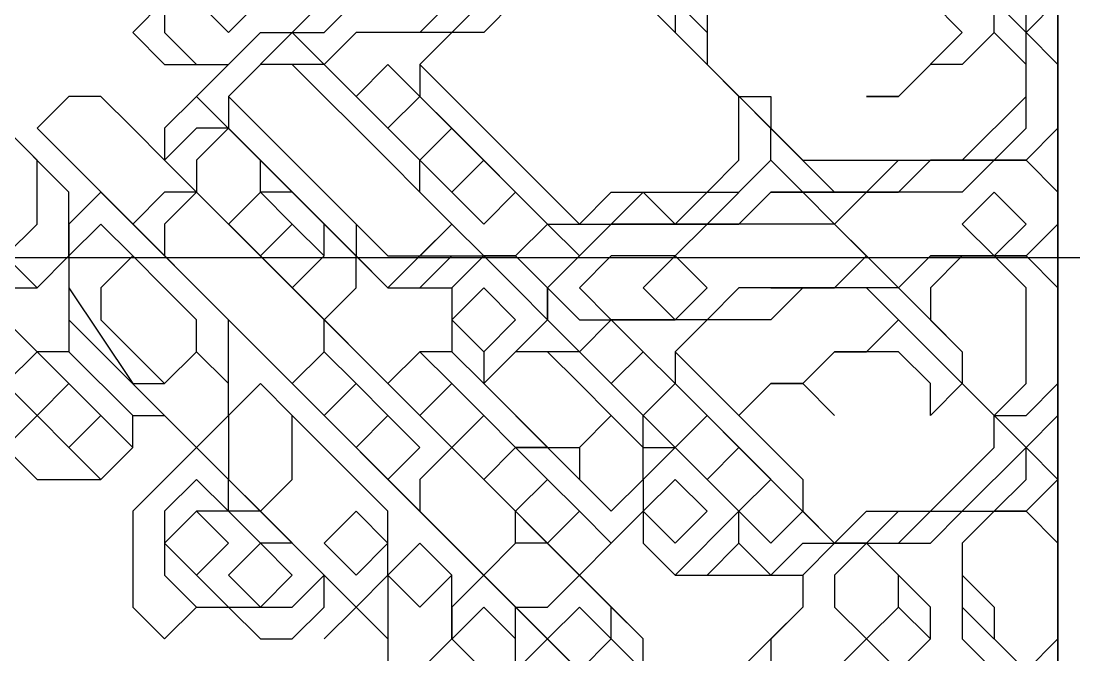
# Model space of a CAD drawing. Extents: x 46 to 224, y 52 to 151.
# Drawn here: x 72.73 to 92.37, y 92.59 to 104.41 of the extents above; entities that cross this region are included whole.
import ezdxf

# ---------------------------------------------------------------- set-up
doc = ezdxf.new("R2010")
doc.units = 0
doc.layers.add('OUTLINE', color=1, linetype='CONTINUOUS')

msp = doc.modelspace()

# ---------------------------------------------------------------- linework, layer by layer
for p, q in [((92.077, 86.9326), (92.077, 133.3611)), ((92.077, 86.9326), (92.077, 133.3611)), ((92.077, 129.1945), (92.077, 86.9326)), ((92.077, 129.1945), (92.077, 86.9326)), ((75.4103, 104.7897), (74.8151, 104.1945)), ((75.4103, 104.7897), (75.4103, 104.1945)), ((76.0056, 104.7897), (76.6008, 104.1945)), ((76.0056, 104.7897), (76.6008, 104.1945)), ((76.6008, 104.1945), (77.196, 104.7897)), ((76.6008, 104.1945), (77.196, 104.7897)), ((77.7913, 104.1945), (78.3865, 104.7897)), ((78.3865, 104.1945), (78.9818, 104.7897)), ((80.7675, 104.7897), (80.1722, 104.1945)), ((80.7675, 104.7897), (80.1722, 104.1945)), ((81.3627, 104.7897), (80.7675, 104.1945)), ((81.3627, 104.7897), (80.7675, 104.1945)), ((81.3627, 104.7897), (80.7675, 104.1945)), ((81.3627, 104.7897), (80.7675, 104.1945)), ((81.9579, 104.7897), (81.3627, 104.1945)), ((81.9579, 104.7897), (81.3627, 104.1945)), ((86.7198, 102.4088), (84.3389, 104.7897)), ((84.9341, 104.1945), (84.3389, 104.7897)), ((84.9341, 104.1945), (84.3389, 104.7897)), ((84.9341, 104.7897), (84.9341, 104.1945)), ((84.9341, 104.7897), (85.5294, 104.1945)), ((85.5294, 104.7897), (85.5294, 103.5992)), ((90.2913, 104.1945), (89.696, 104.7897)), ((91.4818, 104.1945), (90.8865, 104.7897)), ((90.8865, 104.1945), (90.8865, 104.7897)), ((91.4818, 104.1945), (91.4818, 104.7897)), ((91.4818, 104.1945), (92.077, 104.7897)), ((91.4818, 104.1945), (91.4818, 104.7897)), ((91.4818, 104.1945), (91.4818, 104.7897)), ((73.6246, 101.2183), (70.6484, 104.1945)), ((74.8151, 104.1945), (75.4103, 103.5992)), ((75.4103, 104.1945), (76.0056, 103.5992)), ((77.7913, 104.1945), (76.6008, 103.004)), ((76.6008, 103.5992), (77.196, 104.1945)), ((77.7913, 104.1945), (76.6008, 103.004)), ((77.7913, 104.1945), (76.6008, 103.004)), ((77.196, 104.1945), (77.7913, 104.1945)), ((78.3865, 103.5992), (77.7913, 104.1945)), ((77.7913, 104.1945), (78.3865, 104.1945)), ((78.3865, 103.5992), (77.7913, 104.1945)), ((78.3865, 103.5992), (77.7913, 104.1945)), ((78.3865, 103.5992), (77.7913, 104.1945)), ((78.9818, 104.1945), (78.3865, 103.5992)), ((78.9818, 104.1945), (78.3865, 103.5992)), ((78.9818, 104.1945), (78.3865, 103.5992)), ((78.9818, 104.1945), (78.3865, 103.5992)), ((78.9818, 104.1945), (78.3865, 103.5992)), ((78.9818, 104.1945), (78.3865, 103.5992)), ((80.7675, 104.1945), (78.9818, 104.1945)), ((80.1722, 104.1945), (78.9818, 104.1945)), ((80.1722, 104.1945), (78.9818, 104.1945)), ((80.7675, 104.1945), (78.9818, 104.1945)), ((80.7675, 104.1945), (78.9818, 104.1945)), ((80.7675, 104.1945), (78.9818, 104.1945)), ((80.7675, 104.1945), (80.1722, 103.5992)), ((80.7675, 104.1945), (80.1722, 103.5992)), ((81.3627, 104.1945), (80.7675, 104.1945)), ((81.3627, 104.1945), (80.7675, 104.1945)), ((84.9341, 104.1945), (87.9103, 101.2183)), ((85.5294, 103.5992), (84.9341, 104.1945)), ((85.5294, 103.5992), (84.9341, 104.1945)), ((85.5294, 104.1945), (85.5294, 103.5992)), ((89.1008, 103.004), (90.2913, 104.1945)), ((90.8865, 104.1945), (90.2913, 103.5992)), ((90.2913, 103.5992), (90.8865, 104.1945)), ((90.8865, 104.1945), (90.2913, 103.5992)), ((91.4818, 103.5992), (90.8865, 104.1945)), ((91.4818, 103.5992), (90.8865, 104.1945)), ((92.077, 103.5992), (91.4818, 104.1945)), ((92.077, 103.5992), (91.4818, 104.1945)), ((92.077, 103.5992), (91.4818, 104.1945)), ((91.4818, 102.4088), (91.4818, 104.1945)), ((92.077, 103.5992), (91.4818, 104.1945)), ((75.4103, 103.5992), (76.6008, 103.5992)), ((76.6008, 103.5992), (76.0056, 103.004)), ((76.0056, 103.5992), (76.6008, 103.5992)), ((77.196, 103.5992), (76.6008, 103.004)), ((77.196, 103.5992), (76.6008, 103.004)), ((77.196, 103.5992), (76.6008, 103.004)), ((77.196, 103.5992), (76.6008, 103.004)), ((78.3865, 103.5992), (77.196, 103.5992)), ((78.3865, 103.5992), (77.196, 103.5992)), ((77.7913, 103.5992), (77.196, 103.5992)), ((77.7913, 103.5992), (77.196, 103.5992)), ((78.3865, 103.004), (77.7913, 103.5992)), ((78.3865, 103.004), (77.7913, 103.5992)), ((78.3865, 103.5992), (80.1722, 101.8135)), ((80.1722, 101.8135), (78.3865, 103.5992)), ((78.9818, 103.004), (78.3865, 103.5992)), ((78.3865, 103.5992), (80.1722, 101.8135)), ((79.577, 103.5992), (78.9818, 103.004)), ((80.1722, 103.004), (79.577, 103.5992)), ((80.1722, 103.5992), (80.1722, 103.004)), ((80.1722, 103.5992), (83.1484, 100.623)), ((85.5294, 103.5992), (87.3151, 101.8135)), ((86.7198, 102.4088), (85.5294, 103.5992)), ((85.5294, 103.5992), (86.1246, 103.004)), ((86.1246, 103.004), (85.5294, 103.5992)), ((89.696, 103.5992), (89.1008, 103.004)), ((90.2913, 103.5992), (89.696, 103.5992)), ((91.4818, 102.4088), (91.4818, 103.5992)), ((91.4818, 103.004), (91.4818, 103.5992)), ((92.077, 102.4088), (92.077, 103.5992)), ((92.077, 102.4088), (92.077, 103.5992)), ((92.077, 102.4088), (92.077, 103.5992)), ((92.077, 102.4088), (92.077, 103.5992)), ((73.6246, 103.004), (73.0294, 102.4088)), ((74.2198, 103.004), (73.6246, 103.004)), ((74.8151, 102.4088), (74.2198, 103.004)), ((76.0056, 103.004), (75.4103, 102.4088)), ((76.0056, 103.004), (79.577, 99.4326)), ((78.9818, 100.0278), (76.0056, 103.004)), ((76.6008, 103.004), (76.6008, 102.4088)), ((76.6008, 103.004), (76.6008, 102.4088)), ((76.6008, 103.004), (76.6008, 102.4088)), ((76.6008, 103.004), (76.6008, 102.4088)), ((76.6008, 103.004), (78.9818, 100.623)), ((76.6008, 103.004), (79.577, 100.0278)), ((76.6008, 103.004), (76.6008, 102.4088)), ((78.9818, 102.4088), (78.3865, 103.004)), ((78.9818, 102.4088), (78.3865, 103.004)), ((79.577, 102.4088), (78.9818, 103.004)), ((78.9818, 103.004), (79.577, 102.4088)), ((79.577, 102.4088), (80.1722, 103.004)), ((80.1722, 103.004), (79.577, 102.4088)), ((80.1722, 103.004), (82.5532, 100.623)), ((80.7675, 102.4088), (80.1722, 103.004)), ((86.1246, 103.004), (86.7198, 103.004)), ((86.1246, 101.8135), (86.1246, 103.004)), ((86.7198, 103.004), (86.7198, 102.4088)), ((89.1008, 103.004), (88.5056, 103.004)), ((88.5056, 103.004), (89.1008, 103.004)), ((90.2913, 101.8135), (91.4818, 103.004)), ((73.6246, 101.2183), (72.4341, 102.4088)), ((73.0294, 101.8135), (72.4341, 102.4088)), ((73.0294, 101.8135), (72.4341, 102.4088)), ((73.0294, 102.4088), (83.7437, 91.6945)), ((75.4103, 101.8135), (74.8151, 102.4088)), ((75.4103, 102.4088), (75.4103, 101.8135)), ((76.0056, 102.4088), (75.4103, 101.8135)), ((76.6008, 102.4088), (76.0056, 102.4088)), ((76.6008, 102.4088), (76.0056, 101.8135)), ((76.6008, 102.4088), (76.0056, 101.8135)), ((76.6008, 102.4088), (79.577, 99.4326)), ((76.6008, 102.4088), (79.577, 99.4326)), ((77.196, 101.8135), (76.6008, 102.4088)), ((76.6008, 102.4088), (79.577, 99.4326)), ((77.196, 101.8135), (76.6008, 102.4088)), ((76.6008, 102.4088), (79.577, 99.4326)), ((76.6008, 102.4088), (79.577, 99.4326)), ((77.196, 101.8135), (76.6008, 102.4088)), ((80.7675, 100.623), (78.9818, 102.4088)), ((80.7675, 100.623), (78.9818, 102.4088)), ((80.1722, 101.8135), (79.577, 102.4088)), ((79.577, 102.4088), (80.1722, 101.8135)), ((80.1722, 101.8135), (80.7675, 102.4088)), ((80.7675, 102.4088), (80.1722, 101.8135)), ((80.1722, 101.8135), (80.7675, 102.4088)), ((80.1722, 101.8135), (80.7675, 102.4088)), ((80.7675, 102.4088), (80.1722, 101.8135)), ((80.7675, 102.4088), (82.5532, 100.623)), ((82.5532, 100.623), (80.7675, 102.4088)), ((80.7675, 102.4088), (82.5532, 100.623)), ((81.3627, 101.8135), (80.7675, 102.4088)), ((86.7198, 101.8135), (86.7198, 102.4088)), ((86.7198, 101.8135), (86.7198, 102.4088)), ((86.7198, 102.4088), (87.3151, 101.8135)), ((90.8865, 101.8135), (91.4818, 102.4088)), ((90.8865, 101.8135), (91.4818, 102.4088)), ((91.4818, 101.8135), (92.077, 102.4088)), ((91.4818, 101.8135), (92.077, 102.4088)), ((91.4818, 101.8135), (92.077, 102.4088)), ((91.4818, 101.8135), (92.077, 102.4088)), ((73.0294, 100.623), (73.0294, 101.8135)), ((73.0294, 100.623), (73.0294, 101.8135)), ((84.3389, 92.8849), (75.4103, 101.8135)), ((75.4103, 101.8135), (78.3865, 98.8373)), ((75.4103, 101.8135), (76.6008, 100.623)), ((76.0056, 101.8135), (76.0056, 101.2183)), ((76.0056, 101.8135), (76.0056, 101.2183)), ((77.196, 101.2183), (77.196, 101.8135)), ((77.196, 101.2183), (77.196, 101.8135)), ((77.196, 101.2183), (77.196, 101.8135)), ((80.1722, 101.2183), (80.1722, 101.8135)), ((80.1722, 101.8135), (80.7675, 101.2183)), ((80.7675, 101.2183), (81.3627, 101.8135)), ((81.3627, 101.8135), (80.7675, 101.2183)), ((81.9579, 101.2183), (81.3627, 101.8135)), ((85.5294, 100.623), (86.7198, 101.8135)), ((85.5294, 100.623), (86.7198, 101.8135)), ((85.5294, 101.2183), (86.1246, 101.8135)), ((85.5294, 100.623), (86.7198, 101.8135)), ((86.1246, 101.2183), (86.7198, 101.8135)), ((86.1246, 101.2183), (86.7198, 101.8135)), ((86.7198, 101.8135), (87.3151, 101.2183)), ((86.7198, 101.8135), (87.3151, 101.2183)), ((86.7198, 101.8135), (87.3151, 101.2183)), ((87.3151, 101.8135), (90.8865, 101.8135)), ((87.3151, 101.8135), (90.2913, 101.8135)), ((88.5056, 101.2183), (89.1008, 101.8135)), ((88.5056, 101.2183), (89.1008, 101.8135)), ((89.1008, 101.8135), (91.4818, 101.8135)), ((89.1008, 101.2183), (89.696, 101.8135)), ((89.696, 101.8135), (89.1008, 101.2183)), ((89.1008, 101.2183), (89.696, 101.8135)), ((89.1008, 101.8135), (90.8865, 101.8135)), ((89.1008, 101.2183), (89.696, 101.8135)), ((89.696, 101.8135), (91.4818, 101.8135)), ((91.4818, 101.8135), (89.696, 101.8135)), ((89.696, 101.8135), (91.4818, 101.8135)), ((89.696, 101.8135), (91.4818, 101.8135)), ((90.8865, 101.8135), (90.2913, 101.2183)), ((90.8865, 101.8135), (90.2913, 101.2183)), ((91.4818, 101.8135), (90.8865, 101.8135)), ((91.4818, 101.8135), (90.8865, 101.8135)), ((92.077, 101.2183), (91.4818, 101.8135)), ((92.077, 101.2183), (91.4818, 101.8135)), ((92.077, 101.2183), (91.4818, 101.8135)), ((73.6246, 100.0278), (73.6246, 101.2183)), ((74.2198, 101.2183), (73.6246, 100.623)), ((73.6246, 100.0278), (73.6246, 101.2183)), ((76.6008, 98.8373), (74.2198, 101.2183)), ((75.4103, 101.2183), (74.8151, 100.623)), ((76.0056, 101.2183), (75.4103, 100.623)), ((76.0056, 101.2183), (75.4103, 101.2183)), ((76.0056, 101.2183), (75.4103, 100.623)), ((76.0056, 101.2183), (75.4103, 100.623)), ((76.0056, 101.2183), (75.4103, 100.623)), ((76.6008, 100.623), (76.0056, 101.2183)), ((77.196, 100.0278), (76.0056, 101.2183)), ((76.0056, 101.2183), (76.6008, 100.623)), ((78.3865, 98.8373), (76.0056, 101.2183)), ((76.6008, 100.623), (76.0056, 101.2183)), ((76.0056, 101.2183), (76.6008, 100.623)), ((78.3865, 98.8373), (76.0056, 101.2183)), ((77.196, 101.2183), (76.6008, 100.623)), ((76.6008, 100.623), (77.196, 101.2183)), ((77.196, 101.2183), (76.6008, 100.623)), ((76.6008, 100.623), (77.196, 101.2183)), ((77.196, 101.2183), (76.6008, 100.623)), ((76.6008, 100.623), (77.196, 101.2183)), ((77.196, 101.2183), (76.6008, 100.623)), ((77.7913, 100.623), (77.196, 101.2183)), ((77.7913, 101.2183), (77.196, 101.2183)), ((77.7913, 100.623), (77.196, 101.2183)), ((77.7913, 100.623), (77.196, 101.2183)), ((78.3865, 100.623), (77.7913, 101.2183)), ((80.7675, 100.623), (80.1722, 101.2183)), ((80.7675, 101.2183), (81.3627, 100.623)), ((81.3627, 100.623), (81.9579, 101.2183)), ((83.1484, 100.623), (83.7437, 101.2183)), ((83.7437, 100.623), (84.3389, 101.2183)), ((83.7437, 101.2183), (85.5294, 101.2183)), ((84.3389, 101.2183), (84.9341, 100.623)), ((84.9341, 100.623), (85.5294, 101.2183)), ((84.9341, 100.623), (85.5294, 101.2183)), ((85.5294, 101.2183), (86.1246, 101.2183)), ((85.5294, 101.2183), (86.1246, 101.2183)), ((86.1246, 100.623), (86.7198, 101.2183)), ((86.7198, 101.2183), (86.1246, 100.623)), ((86.7198, 101.2183), (89.1008, 101.2183)), ((87.3151, 101.2183), (86.7198, 101.2183)), ((87.3151, 101.2183), (88.5056, 101.2183)), ((87.3151, 101.2183), (88.5056, 101.2183)), ((87.9103, 101.2183), (87.3151, 101.2183)), ((87.9103, 100.623), (87.3151, 101.2183)), ((87.3151, 101.2183), (89.1008, 101.2183)), ((87.3151, 101.2183), (89.1008, 101.2183)), ((88.5056, 101.2183), (87.9103, 101.2183)), ((88.5056, 101.2183), (87.9103, 100.623)), ((88.5056, 101.2183), (87.9103, 100.623)), ((87.9103, 101.2183), (88.5056, 101.2183)), ((88.5056, 101.2183), (87.9103, 100.623)), ((89.1008, 101.2183), (88.5056, 101.2183)), ((90.2913, 101.2183), (88.5056, 101.2183)), ((90.2913, 101.2183), (88.5056, 101.2183)), ((90.8865, 101.2183), (90.2913, 100.623)), ((91.4818, 100.623), (90.8865, 101.2183)), ((92.077, 100.623), (92.077, 101.2183)), ((92.077, 100.623), (92.077, 101.2183)), ((92.077, 100.623), (92.077, 101.2183)), ((71.8389, 100.623), (73.0294, 99.4326)), ((72.4341, 100.0278), (73.0294, 100.623)), ((72.4341, 100.0278), (73.0294, 100.623)), ((74.2198, 100.623), (73.6246, 100.0278)), ((73.6246, 100.623), (73.6246, 98.2421)), ((74.2198, 100.623), (73.6246, 100.0278)), ((74.2198, 100.623), (73.6246, 100.0278)), ((74.2198, 100.623), (73.6246, 100.0278)), ((74.8151, 100.0278), (74.2198, 100.623)), ((74.8151, 100.0278), (74.2198, 100.623)), ((74.8151, 100.0278), (74.2198, 100.623)), ((74.8151, 100.0278), (74.2198, 100.623)), ((74.8151, 100.623), (83.7437, 91.6945)), ((75.4103, 100.623), (75.4103, 100.0278)), ((75.4103, 100.623), (75.4103, 100.0278)), ((75.4103, 100.623), (75.4103, 100.0278)), ((75.4103, 100.623), (75.4103, 100.0278)), ((77.196, 100.0278), (76.6008, 100.623)), ((76.6008, 100.623), (77.196, 100.0278)), ((76.6008, 100.623), (77.7913, 99.4326)), ((76.6008, 100.623), (77.196, 100.0278)), ((77.196, 100.0278), (76.6008, 100.623)), ((76.6008, 100.623), (77.196, 100.0278)), ((77.196, 100.0278), (77.7913, 100.623)), ((77.196, 100.0278), (77.7913, 100.623)), ((77.7913, 100.623), (77.196, 100.0278)), ((77.196, 100.0278), (77.7913, 100.623)), ((77.7913, 100.623), (77.196, 100.0278)), ((78.3865, 100.0278), (77.7913, 100.623)), ((78.3865, 100.0278), (77.7913, 100.623)), ((78.3865, 100.0278), (78.3865, 100.623)), ((78.9818, 100.623), (78.9818, 100.0278)), ((79.577, 99.4326), (80.7675, 100.623)), ((79.577, 99.4326), (80.7675, 100.623)), ((80.1722, 100.0278), (80.7675, 100.623)), ((80.1722, 100.0278), (80.7675, 100.623)), ((80.7675, 100.623), (81.3627, 100.0278)), ((81.9579, 100.0278), (82.5532, 100.623)), ((81.9579, 100.0278), (82.5532, 100.623)), ((81.9579, 100.0278), (82.5532, 100.623)), ((81.9579, 100.0278), (82.5532, 100.623)), ((82.5532, 100.623), (85.5294, 100.623)), ((82.5532, 100.623), (83.1484, 100.0278)), ((83.7437, 100.623), (82.5532, 99.4326)), ((82.5532, 100.623), (83.1484, 100.0278)), ((82.5532, 100.623), (84.9341, 100.623)), ((82.5532, 100.623), (83.7437, 100.623)), ((82.5532, 100.623), (83.1484, 100.0278)), ((83.1484, 100.0278), (83.7437, 100.623)), ((83.1484, 100.0278), (83.7437, 100.623)), ((83.1484, 100.0278), (83.7437, 100.623)), ((83.7437, 100.623), (85.5294, 100.623)), ((84.3389, 100.623), (83.7437, 100.623)), ((83.7437, 100.623), (86.1246, 100.623)), ((86.1246, 100.623), (83.7437, 100.623)), ((83.7437, 100.623), (85.5294, 100.623)), ((83.7437, 100.623), (85.5294, 100.623)), ((85.5294, 100.623), (84.3389, 100.623)), ((85.5294, 100.623), (84.9341, 100.0278)), ((85.5294, 100.623), (84.9341, 100.0278)), ((87.9103, 100.623), (85.5294, 100.623)), ((87.9103, 100.623), (85.5294, 100.623)), ((87.9103, 100.623), (89.1008, 99.4326)), ((88.5056, 100.0278), (87.9103, 100.623)), ((87.9103, 100.623), (89.1008, 99.4326)), ((88.5056, 100.0278), (87.9103, 100.623)), ((90.2913, 100.623), (90.8865, 100.0278)), ((90.8865, 100.0278), (91.4818, 100.623)), ((91.4818, 100.0278), (92.077, 100.623)), ((91.4818, 100.0278), (92.077, 100.623)), ((92.077, 97.0516), (92.077, 100.623)), ((73.0294, 99.4326), (73.6246, 100.0278)), ((73.0294, 99.4326), (73.6246, 100.0278)), ((73.6246, 100.0278), (73.6246, 99.4326)), ((73.6246, 100.0278), (73.6246, 98.8373)), ((73.6246, 100.0278), (73.6246, 98.8373)), ((73.6246, 100.0278), (73.6246, 98.8373)), ((74.8151, 100.0278), (74.2198, 99.4326)), ((75.4103, 99.4326), (74.8151, 100.0278)), ((75.4103, 99.4326), (74.8151, 100.0278)), ((75.4103, 99.4326), (74.8151, 100.0278)), ((75.4103, 99.4326), (74.8151, 100.0278)), ((75.4103, 99.4326), (74.8151, 100.0278)), ((75.4103, 100.0278), (83.1484, 92.2897)), ((75.4103, 100.0278), (83.7437, 91.6945)), ((75.4103, 100.0278), (77.7913, 97.6468)), ((75.4103, 100.0278), (83.7437, 91.6945)), ((83.7437, 93.4802), (77.196, 100.0278)), ((77.7913, 99.4326), (77.196, 100.0278)), ((77.196, 100.0278), (77.7913, 99.4326)), ((78.3865, 98.8373), (77.196, 100.0278)), ((77.196, 100.0278), (77.7913, 99.4326)), ((77.7913, 99.4326), (78.3865, 100.0278)), ((77.7913, 99.4326), (78.3865, 100.0278)), ((77.7913, 99.4326), (78.3865, 100.0278)), ((78.9818, 99.4326), (78.9818, 100.0278)), ((78.9818, 100.0278), (79.577, 99.4326)), ((79.577, 99.4326), (80.1722, 100.0278)), ((79.577, 99.4326), (80.1722, 100.0278)), ((79.577, 100.0278), (80.1722, 100.0278)), ((79.577, 99.4326), (80.1722, 100.0278)), ((80.1722, 99.4326), (80.7675, 100.0278)), ((80.1722, 100.0278), (81.9579, 100.0278)), ((80.1722, 100.0278), (81.9579, 100.0278)), ((80.7675, 99.4326), (81.3627, 100.0278)), ((81.3627, 100.0278), (80.7675, 99.4326)), ((80.7675, 100.0278), (81.9579, 100.0278)), ((81.3627, 100.0278), (80.7675, 99.4326)), ((81.3627, 100.0278), (81.9579, 100.0278)), ((81.3627, 100.0278), (81.9579, 100.0278)), ((81.9579, 100.0278), (81.3627, 100.0278)), ((83.1484, 98.2421), (81.3627, 100.0278)), ((81.9579, 100.0278), (82.5532, 99.4326)), ((82.5532, 99.4326), (81.9579, 100.0278)), ((83.7437, 100.0278), (83.1484, 99.4326)), ((83.7437, 100.0278), (83.1484, 99.4326)), ((84.9341, 100.0278), (83.7437, 100.0278)), ((84.9341, 100.0278), (83.7437, 100.0278)), ((84.9341, 100.0278), (84.3389, 99.4326)), ((85.5294, 99.4326), (84.9341, 100.0278)), ((85.5294, 99.4326), (84.9341, 100.0278)), ((84.9341, 100.0278), (85.5294, 99.4326)), ((85.5294, 99.4326), (84.9341, 100.0278)), ((84.9341, 100.0278), (85.5294, 99.4326)), ((87.9103, 99.4326), (88.5056, 100.0278)), ((88.5056, 100.0278), (87.9103, 99.4326)), ((87.9103, 99.4326), (88.5056, 100.0278)), ((88.5056, 100.0278), (87.9103, 99.4326)), ((89.1008, 99.4326), (88.5056, 100.0278)), ((89.1008, 99.4326), (88.5056, 100.0278)), ((89.696, 100.0278), (89.1008, 99.4326)), ((89.1008, 99.4326), (89.696, 100.0278)), ((89.696, 100.0278), (89.1008, 99.4326)), ((89.696, 100.0278), (89.1008, 99.4326)), ((89.696, 100.0278), (89.1008, 99.4326)), ((89.1008, 99.4326), (89.696, 100.0278)), ((89.696, 100.0278), (89.1008, 99.4326)), ((91.4818, 100.0278), (89.696, 100.0278)), ((89.696, 100.0278), (91.4818, 100.0278)), ((91.4818, 100.0278), (89.696, 100.0278)), ((90.8865, 100.0278), (89.696, 100.0278)), ((90.8865, 100.0278), (89.696, 100.0278)), ((90.2913, 100.0278), (89.696, 99.4326)), ((89.696, 100.0278), (91.4818, 100.0278)), ((91.4818, 100.0278), (89.696, 100.0278)), ((90.8865, 100.0278), (90.2913, 100.0278)), ((91.4818, 99.4326), (90.8865, 100.0278)), ((91.4818, 99.4326), (90.8865, 100.0278)), ((91.4818, 99.4326), (90.8865, 100.0278)), ((92.077, 99.4326), (91.4818, 100.0278)), ((92.077, 99.4326), (91.4818, 100.0278)), ((92.077, 99.4326), (91.4818, 100.0278)), ((72.4341, 99.4326), (73.0294, 99.4326)), ((73.6246, 99.4326), (74.8151, 97.6468)), ((74.2198, 99.4326), (74.2198, 98.8373)), ((76.0056, 98.8373), (75.4103, 99.4326)), ((76.0056, 98.8373), (75.4103, 99.4326)), ((76.0056, 98.8373), (75.4103, 99.4326)), ((76.0056, 98.8373), (75.4103, 99.4326)), ((76.0056, 98.8373), (75.4103, 99.4326)), ((84.3389, 92.8849), (77.7913, 99.4326)), ((78.3865, 98.8373), (78.9818, 99.4326)), ((79.577, 99.4326), (80.7675, 99.4326)), ((79.577, 99.4326), (80.1722, 99.4326)), ((80.7675, 99.4326), (80.7675, 98.2421)), ((80.7675, 99.4326), (80.7675, 98.8373)), ((81.3627, 99.4326), (80.7675, 98.8373)), ((81.3627, 99.4326), (80.7675, 98.8373)), ((81.9579, 98.8373), (81.3627, 99.4326)), ((81.9579, 98.8373), (81.3627, 99.4326)), ((82.5532, 99.4326), (82.5532, 98.8373)), ((82.5532, 98.8373), (82.5532, 99.4326)), ((82.5532, 99.4326), (83.1484, 98.8373)), ((83.1484, 99.4326), (83.7437, 98.8373)), ((83.1484, 99.4326), (83.7437, 98.8373)), ((84.3389, 99.4326), (84.9341, 98.8373)), ((84.9341, 98.8373), (85.5294, 99.4326)), ((84.9341, 98.8373), (85.5294, 99.4326)), ((85.5294, 99.4326), (84.9341, 98.8373)), ((84.9341, 98.8373), (85.5294, 99.4326)), ((85.5294, 99.4326), (84.9341, 98.8373)), ((86.1246, 99.4326), (85.5294, 98.8373)), ((86.1246, 99.4326), (85.5294, 98.8373)), ((89.1008, 99.4326), (86.1246, 99.4326)), ((89.1008, 99.4326), (86.1246, 99.4326)), ((86.7198, 99.4326), (87.9103, 99.4326)), ((87.3151, 99.4326), (86.7198, 99.4326)), ((86.7198, 99.4326), (87.9103, 99.4326)), ((87.3151, 99.4326), (86.7198, 99.4326)), ((87.3151, 99.4326), (86.7198, 98.8373)), ((87.3151, 99.4326), (86.7198, 98.8373)), ((86.7198, 99.4326), (87.9103, 99.4326)), ((87.3151, 99.4326), (86.7198, 99.4326)), ((87.9103, 99.4326), (87.3151, 99.4326)), ((87.9103, 99.4326), (87.3151, 99.4326)), ((88.5056, 99.4326), (87.3151, 99.4326)), ((88.5056, 99.4326), (87.3151, 99.4326)), ((87.9103, 99.4326), (87.3151, 99.4326)), ((89.1008, 98.8373), (88.5056, 99.4326)), ((89.1008, 98.8373), (88.5056, 99.4326)), ((89.1008, 99.4326), (90.2913, 98.2421)), ((89.696, 99.4326), (89.696, 98.8373)), ((91.4818, 98.8373), (91.4818, 99.4326)), ((91.4818, 98.8373), (91.4818, 99.4326)), ((91.4818, 98.8373), (91.4818, 99.4326)), ((92.077, 98.8373), (92.077, 99.4326)), ((92.077, 97.0516), (92.077, 99.4326)), ((92.077, 97.0516), (92.077, 99.4326)), ((73.0294, 98.2421), (72.4341, 98.8373)), ((73.6246, 98.8373), (76.0056, 96.4564)), ((73.6246, 98.8373), (76.0056, 96.4564)), ((73.6246, 98.8373), (76.0056, 96.4564)), ((74.2198, 98.8373), (75.4103, 97.6468)), ((76.0056, 98.2421), (76.0056, 98.8373)), ((76.0056, 98.2421), (76.0056, 98.8373)), ((76.0056, 98.2421), (76.0056, 98.8373)), ((76.0056, 98.2421), (76.0056, 98.8373)), ((76.0056, 98.2421), (76.0056, 98.8373)), ((76.6008, 98.2421), (76.6008, 98.8373)), ((78.9818, 98.2421), (78.3865, 98.8373)), ((78.3865, 98.2421), (78.3865, 98.8373)), ((78.9818, 98.2421), (78.3865, 98.8373)), ((80.7675, 98.8373), (81.3627, 98.2421)), ((80.7675, 98.8373), (81.3627, 98.2421)), ((80.7675, 98.8373), (81.3627, 98.2421)), ((82.5532, 98.8373), (81.3627, 97.6468)), ((81.3627, 98.2421), (81.9579, 98.8373)), ((82.5532, 98.8373), (81.3627, 97.6468)), ((81.3627, 98.2421), (81.9579, 98.8373)), ((82.5532, 98.8373), (81.3627, 97.6468)), ((84.3389, 97.0516), (82.5532, 98.8373)), ((84.3389, 97.0516), (82.5532, 98.8373)), ((84.3389, 97.0516), (82.5532, 98.8373)), ((83.7437, 98.8373), (83.1484, 98.2421)), ((83.1484, 98.8373), (84.3389, 98.8373)), ((83.7437, 98.8373), (83.1484, 98.2421)), ((83.7437, 98.8373), (83.1484, 98.2421)), ((83.7437, 98.8373), (83.1484, 98.2421)), ((83.7437, 98.8373), (83.1484, 98.2421)), ((83.7437, 98.8373), (83.1484, 98.2421)), ((85.5294, 98.8373), (83.7437, 98.8373)), ((84.3389, 98.8373), (83.7437, 98.8373)), ((83.7437, 98.8373), (84.9341, 98.8373)), ((84.9341, 98.8373), (83.7437, 98.8373)), ((85.5294, 98.8373), (83.7437, 98.8373)), ((84.3389, 98.2421), (83.7437, 98.8373)), ((83.7437, 98.8373), (84.9341, 98.8373)), ((84.9341, 98.8373), (83.7437, 98.8373)), ((85.5294, 98.8373), (84.9341, 98.2421)), ((85.5294, 98.8373), (84.9341, 98.2421)), ((86.7198, 98.8373), (85.5294, 98.8373)), ((86.7198, 98.8373), (85.5294, 98.8373)), ((88.5056, 98.2421), (89.1008, 98.8373)), ((89.696, 98.2421), (89.1008, 98.8373)), ((89.696, 98.8373), (90.2913, 98.2421)), ((91.4818, 97.6468), (91.4818, 98.8373)), ((91.4818, 97.6468), (91.4818, 98.8373)), ((91.4818, 97.6468), (91.4818, 98.8373)), ((92.077, 97.6468), (92.077, 98.8373)), ((73.0294, 98.2421), (72.4341, 97.6468)), ((73.6246, 98.2421), (73.0294, 98.2421)), ((73.6246, 97.6468), (73.0294, 98.2421)), ((74.8151, 97.0516), (73.6246, 98.2421)), ((73.6246, 98.2421), (74.8151, 97.0516)), ((75.4103, 97.6468), (76.0056, 98.2421)), ((75.4103, 97.6468), (76.0056, 98.2421)), ((76.6008, 97.6468), (76.0056, 98.2421)), ((76.6008, 97.6468), (76.0056, 98.2421)), ((76.6008, 97.6468), (76.0056, 98.2421)), ((76.6008, 97.6468), (76.6008, 98.2421)), ((77.7913, 97.6468), (78.3865, 98.2421)), ((78.3865, 98.2421), (77.7913, 97.6468)), ((78.3865, 98.2421), (77.7913, 97.6468)), ((78.9818, 97.6468), (78.3865, 98.2421)), ((78.9818, 97.6468), (78.3865, 98.2421)), ((84.3389, 92.8849), (78.9818, 98.2421)), ((84.3389, 92.8849), (78.9818, 98.2421)), ((80.1722, 98.2421), (79.577, 97.6468)), ((80.1722, 98.2421), (79.577, 97.6468)), ((80.1722, 98.2421), (79.577, 97.6468)), ((80.1722, 98.2421), (79.577, 97.6468)), ((80.7675, 98.2421), (80.1722, 98.2421)), ((80.7675, 97.6468), (80.1722, 98.2421)), ((80.7675, 97.6468), (80.1722, 98.2421)), ((80.7675, 97.6468), (80.1722, 98.2421)), ((80.7675, 98.2421), (81.3627, 97.6468)), ((81.3627, 97.6468), (80.7675, 98.2421)), ((81.3627, 98.2421), (81.3627, 97.6468)), ((81.9579, 98.2421), (81.3627, 97.6468)), ((81.9579, 98.2421), (81.3627, 97.6468)), ((81.9579, 98.2421), (81.3627, 97.6468)), ((83.1484, 98.2421), (81.9579, 98.2421)), ((83.1484, 98.2421), (81.9579, 98.2421)), ((82.5532, 98.2421), (81.9579, 98.2421)), ((83.1484, 97.6468), (82.5532, 98.2421)), ((83.1484, 98.2421), (86.7198, 94.6707)), ((83.1484, 98.2421), (84.9341, 96.4564)), ((83.1484, 98.2421), (84.9341, 96.4564)), ((84.3389, 97.0516), (83.1484, 98.2421)), ((83.1484, 98.2421), (83.7437, 97.6468)), ((84.3389, 97.0516), (83.1484, 98.2421)), ((83.1484, 98.2421), (84.9341, 96.4564)), ((83.7437, 97.6468), (84.3389, 98.2421)), ((84.3389, 98.2421), (83.7437, 97.6468)), ((84.9341, 97.6468), (84.3389, 98.2421)), ((84.9341, 98.2421), (84.9341, 97.6468)), ((84.9341, 98.2421), (86.1246, 97.0516)), ((87.3151, 97.6468), (87.9103, 98.2421)), ((87.9103, 98.2421), (87.3151, 97.6468)), ((87.9103, 98.2421), (88.5056, 98.2421)), ((89.1008, 98.2421), (87.9103, 98.2421)), ((89.696, 97.6468), (89.1008, 98.2421)), ((91.4818, 96.4564), (89.696, 98.2421)), ((89.696, 98.2421), (90.8865, 97.0516)), ((91.4818, 96.4564), (89.696, 98.2421)), ((89.696, 98.2421), (90.8865, 97.0516)), ((91.4818, 96.4564), (89.696, 98.2421)), ((90.2913, 98.2421), (90.2913, 97.6468)), ((90.2913, 98.2421), (90.2913, 97.6468)), ((72.4341, 97.6468), (73.0294, 97.0516)), ((73.0294, 97.0516), (73.6246, 97.6468)), ((73.6246, 97.6468), (73.0294, 97.0516)), ((73.6246, 97.6468), (73.0294, 97.0516)), ((73.6246, 97.6468), (73.0294, 97.0516)), ((74.2198, 97.0516), (73.6246, 97.6468)), ((74.2198, 97.0516), (73.6246, 97.6468)), ((74.2198, 97.0516), (73.6246, 97.6468)), ((74.8151, 97.6468), (75.4103, 97.6468)), ((77.196, 97.6468), (76.0056, 96.4564)), ((76.6008, 97.0516), (76.6008, 97.6468)), ((76.6008, 97.0516), (76.6008, 97.6468)), ((77.196, 97.6468), (76.6008, 97.0516)), ((76.6008, 97.0516), (76.6008, 97.6468)), ((76.6008, 97.0516), (76.6008, 97.6468)), ((77.7913, 97.0516), (77.196, 97.6468)), ((77.7913, 97.0516), (77.196, 97.6468)), ((77.7913, 97.6468), (78.3865, 97.0516)), ((77.7913, 97.6468), (78.3865, 97.0516)), ((78.3865, 97.0516), (78.9818, 97.6468)), ((78.9818, 97.6468), (78.3865, 97.0516)), ((78.3865, 97.0516), (78.9818, 97.6468)), ((79.577, 97.0516), (78.9818, 97.6468)), ((79.577, 97.6468), (81.3627, 95.8611)), ((79.577, 97.6468), (80.1722, 97.0516)), ((79.577, 97.6468), (80.1722, 97.0516)), ((79.577, 97.6468), (80.1722, 97.0516)), ((80.7675, 97.6468), (80.1722, 97.0516)), ((80.1722, 97.0516), (80.7675, 97.6468)), ((80.7675, 97.6468), (80.1722, 97.0516)), ((80.1722, 97.0516), (80.7675, 97.6468)), ((80.7675, 97.6468), (80.1722, 97.0516)), ((80.1722, 97.0516), (80.7675, 97.6468)), ((80.7675, 97.6468), (80.1722, 97.0516)), ((81.3627, 97.0516), (80.7675, 97.6468)), ((81.3627, 97.0516), (80.7675, 97.6468)), ((81.3627, 97.0516), (80.7675, 97.6468)), ((81.3627, 97.0516), (80.7675, 97.6468)), ((81.3627, 97.6468), (83.7437, 95.2659)), ((81.3627, 97.6468), (83.7437, 95.2659)), ((81.3627, 97.6468), (83.7437, 95.2659)), ((81.3627, 97.6468), (83.7437, 95.2659)), ((81.3627, 97.6468), (83.7437, 95.2659)), ((81.3627, 97.6468), (82.5532, 96.4564)), ((81.3627, 97.6468), (83.7437, 95.2659)), ((83.7437, 97.0516), (83.1484, 97.6468)), ((83.7437, 97.6468), (84.3389, 97.0516)), ((84.3389, 97.0516), (84.9341, 97.6468)), ((84.9341, 97.6468), (84.3389, 97.0516)), ((84.9341, 97.6468), (87.9103, 94.6707)), ((85.5294, 97.0516), (84.9341, 97.6468)), ((86.1246, 97.0516), (86.7198, 97.6468)), ((86.7198, 97.6468), (86.1246, 97.0516)), ((86.7198, 97.6468), (87.3151, 97.6468)), ((87.3151, 97.6468), (86.7198, 97.6468)), ((87.3151, 97.6468), (87.9103, 97.0516)), ((87.9103, 97.0516), (87.3151, 97.6468)), ((90.2913, 97.6468), (89.696, 97.0516)), ((89.696, 97.0516), (89.696, 97.6468)), ((90.2913, 97.6468), (90.8865, 97.0516)), ((90.2913, 97.6468), (90.8865, 97.0516)), ((90.8865, 97.0516), (90.2913, 97.6468)), ((90.8865, 97.0516), (91.4818, 97.6468)), ((90.8865, 97.0516), (91.4818, 97.6468)), ((90.8865, 97.0516), (91.4818, 97.6468)), ((91.4818, 97.0516), (92.077, 97.6468)), ((72.4341, 96.4564), (73.0294, 97.0516)), ((73.0294, 97.0516), (72.4341, 96.4564)), ((73.0294, 97.0516), (73.6246, 96.4564)), ((73.0294, 97.0516), (73.6246, 96.4564)), ((73.0294, 97.0516), (73.6246, 96.4564)), ((73.6246, 96.4564), (74.2198, 97.0516)), ((74.2198, 97.0516), (73.6246, 96.4564)), ((73.6246, 96.4564), (74.2198, 97.0516)), ((73.6246, 96.4564), (74.2198, 97.0516)), ((74.8151, 96.4564), (74.2198, 97.0516)), ((74.8151, 96.4564), (74.8151, 97.0516)), ((74.8151, 97.0516), (75.4103, 97.0516)), ((75.4103, 97.0516), (76.0056, 96.4564)), ((76.0056, 96.4564), (76.6008, 97.0516)), ((76.0056, 96.4564), (76.6008, 97.0516)), ((76.0056, 96.4564), (76.6008, 97.0516)), ((76.0056, 96.4564), (76.6008, 97.0516)), ((76.6008, 97.0516), (76.6008, 95.8611)), ((78.3865, 96.4564), (77.7913, 97.0516)), ((77.7913, 96.4564), (77.7913, 97.0516)), ((78.3865, 97.0516), (78.9818, 96.4564)), ((78.9818, 96.4564), (79.577, 97.0516)), ((79.577, 97.0516), (78.9818, 96.4564)), ((80.1722, 96.4564), (79.577, 97.0516)), ((80.1722, 97.0516), (80.7675, 96.4564)), ((80.1722, 97.0516), (80.7675, 96.4564)), ((80.1722, 97.0516), (80.7675, 96.4564)), ((80.1722, 97.0516), (80.7675, 96.4564)), ((80.7675, 96.4564), (81.3627, 97.0516)), ((81.3627, 97.0516), (80.7675, 96.4564)), ((80.7675, 96.4564), (81.3627, 97.0516)), ((81.3627, 97.0516), (80.7675, 96.4564)), ((80.7675, 96.4564), (81.3627, 97.0516)), ((81.3627, 97.0516), (80.7675, 96.4564)), ((80.7675, 96.4564), (81.3627, 97.0516)), ((81.3627, 97.0516), (80.7675, 96.4564)), ((81.9579, 96.4564), (81.3627, 97.0516)), ((81.9579, 96.4564), (81.3627, 97.0516)), ((81.9579, 96.4564), (81.3627, 97.0516)), ((81.9579, 96.4564), (81.3627, 97.0516)), ((83.1484, 96.4564), (83.7437, 97.0516)), ((83.7437, 97.0516), (83.1484, 96.4564)), ((84.3389, 96.4564), (83.7437, 97.0516)), ((84.3389, 96.4564), (84.3389, 97.0516)), ((84.3389, 96.4564), (84.3389, 97.0516)), ((84.3389, 96.4564), (84.3389, 97.0516)), ((84.3389, 96.4564), (84.3389, 97.0516)), ((84.3389, 97.0516), (84.9341, 96.4564)), ((84.3389, 96.4564), (84.3389, 97.0516)), ((84.9341, 96.4564), (85.5294, 97.0516)), ((84.9341, 96.4564), (85.5294, 97.0516)), ((85.5294, 97.0516), (84.9341, 96.4564)), ((85.5294, 97.0516), (87.9103, 94.6707)), ((86.1246, 96.4564), (85.5294, 97.0516)), ((86.1246, 97.0516), (87.3151, 95.8611)), ((90.8865, 97.0516), (91.4818, 97.0516)), ((90.8865, 96.4564), (90.8865, 97.0516)), ((91.4818, 96.4564), (92.077, 97.0516)), ((91.4818, 96.4564), (92.077, 97.0516)), ((91.4818, 96.4564), (92.077, 97.0516)), ((72.4341, 96.4564), (73.0294, 95.8611)), ((73.6246, 96.4564), (74.2198, 95.8611)), ((74.2198, 95.8611), (74.8151, 96.4564)), ((74.2198, 95.8611), (74.8151, 96.4564)), ((76.0056, 96.4564), (74.8151, 95.2659)), ((76.0056, 96.4564), (78.9818, 93.4802)), ((76.6008, 95.8611), (76.0056, 96.4564)), ((77.7913, 95.8611), (77.7913, 96.4564)), ((79.577, 95.2659), (78.3865, 96.4564)), ((78.9818, 96.4564), (79.577, 95.8611)), ((79.577, 95.8611), (80.1722, 96.4564)), ((80.7675, 96.4564), (80.1722, 95.8611)), ((80.7675, 96.4564), (81.3627, 95.8611)), ((80.7675, 96.4564), (81.3627, 95.8611)), ((80.7675, 96.4564), (81.3627, 95.8611)), ((81.3627, 95.8611), (80.7675, 96.4564)), ((80.7675, 96.4564), (81.3627, 95.8611)), ((81.3627, 95.8611), (81.9579, 96.4564)), ((81.9579, 96.4564), (81.3627, 95.8611)), ((81.3627, 95.8611), (81.9579, 96.4564)), ((81.9579, 96.4564), (81.3627, 95.8611)), ((81.3627, 95.8611), (81.9579, 96.4564)), ((81.9579, 96.4564), (81.3627, 95.8611)), ((81.3627, 95.8611), (81.9579, 96.4564)), ((81.9579, 96.4564), (81.3627, 95.8611)), ((81.9579, 96.4564), (81.3627, 95.8611)), ((81.3627, 95.8611), (81.9579, 96.4564)), ((81.9579, 96.4564), (81.3627, 95.8611)), ((82.5532, 95.8611), (81.9579, 96.4564)), ((81.9579, 96.4564), (82.5532, 96.4564)), ((82.5532, 96.4564), (81.9579, 96.4564)), ((82.5532, 95.8611), (81.9579, 96.4564)), ((82.5532, 95.8611), (81.9579, 96.4564)), ((82.5532, 95.8611), (81.9579, 96.4564)), ((82.5532, 95.8611), (81.9579, 96.4564)), ((82.5532, 96.4564), (83.1484, 96.4564)), ((83.1484, 96.4564), (83.1484, 95.8611)), ((84.3389, 95.8611), (84.3389, 96.4564)), ((84.9341, 96.4564), (84.3389, 95.8611)), ((84.3389, 95.8611), (84.3389, 96.4564)), ((84.3389, 96.4564), (84.9341, 96.4564)), ((84.9341, 96.4564), (84.3389, 95.8611)), ((84.9341, 96.4564), (84.3389, 95.8611)), ((84.3389, 95.8611), (84.3389, 96.4564)), ((84.3389, 95.8611), (84.3389, 96.4564)), ((84.9341, 96.4564), (84.3389, 95.8611)), ((84.3389, 95.8611), (84.3389, 96.4564)), ((84.9341, 96.4564), (84.3389, 95.8611)), ((84.3389, 95.8611), (84.3389, 96.4564)), ((84.9341, 96.4564), (84.3389, 95.8611)), ((84.3389, 95.8611), (84.3389, 96.4564)), ((86.1246, 95.2659), (84.9341, 96.4564)), ((85.5294, 95.8611), (84.9341, 96.4564)), ((85.5294, 95.8611), (84.9341, 96.4564)), ((84.9341, 96.4564), (85.5294, 95.8611)), ((85.5294, 95.8611), (86.1246, 96.4564)), ((86.1246, 96.4564), (85.5294, 95.8611)), ((86.7198, 95.8611), (86.1246, 96.4564)), ((89.696, 95.2659), (90.8865, 96.4564)), ((90.2913, 95.2659), (91.4818, 96.4564)), ((90.2913, 95.2659), (91.4818, 96.4564)), ((91.4818, 95.8611), (91.4818, 96.4564)), ((92.077, 95.8611), (91.4818, 96.4564)), ((92.077, 95.8611), (91.4818, 96.4564)), ((92.077, 95.8611), (91.4818, 96.4564)), ((73.0294, 95.8611), (74.2198, 95.8611)), ((76.0056, 95.8611), (75.4103, 95.2659)), ((76.0056, 95.8611), (75.4103, 95.2659)), ((76.0056, 95.8611), (75.4103, 95.2659)), ((76.0056, 95.8611), (75.4103, 95.2659)), ((76.6008, 95.2659), (76.0056, 95.8611)), ((76.6008, 95.2659), (76.0056, 95.8611)), ((76.6008, 95.2659), (76.0056, 95.8611)), ((76.6008, 95.2659), (76.0056, 95.8611)), ((76.6008, 95.2659), (76.6008, 95.8611)), ((76.6008, 95.8611), (77.196, 95.2659)), ((77.196, 95.2659), (77.7913, 95.8611)), ((80.1722, 95.8611), (80.1722, 95.2659)), ((81.3627, 95.8611), (81.9579, 95.2659)), ((81.3627, 95.8611), (82.5532, 94.6707)), ((81.3627, 95.8611), (81.9579, 95.2659)), ((81.3627, 95.8611), (81.9579, 95.2659)), ((81.9579, 95.2659), (81.3627, 95.8611)), ((81.3627, 95.8611), (81.9579, 95.2659)), ((81.3627, 95.8611), (81.9579, 95.2659)), ((81.9579, 95.2659), (82.5532, 95.8611)), ((82.5532, 95.8611), (81.9579, 95.2659)), ((81.9579, 95.2659), (82.5532, 95.8611)), ((82.5532, 95.8611), (81.9579, 95.2659)), ((81.9579, 95.2659), (82.5532, 95.8611)), ((82.5532, 95.8611), (81.9579, 95.2659)), ((81.9579, 95.2659), (82.5532, 95.8611)), ((81.9579, 95.2659), (82.5532, 95.8611)), ((82.5532, 95.8611), (81.9579, 95.2659)), ((83.1484, 95.2659), (82.5532, 95.8611)), ((83.1484, 95.2659), (82.5532, 95.8611)), ((83.1484, 95.2659), (82.5532, 95.8611)), ((83.1484, 95.2659), (82.5532, 95.8611)), ((83.1484, 95.8611), (83.7437, 95.2659)), ((83.7437, 95.2659), (84.3389, 95.8611)), ((83.7437, 95.2659), (84.3389, 95.8611)), ((83.7437, 95.2659), (84.3389, 95.8611)), ((83.7437, 95.2659), (84.3389, 95.8611)), ((83.7437, 95.2659), (84.3389, 95.8611)), ((83.7437, 95.2659), (84.3389, 95.8611)), ((83.7437, 95.2659), (84.3389, 95.8611)), ((84.3389, 95.8611), (84.3389, 94.6707)), ((84.3389, 95.8611), (84.3389, 94.6707)), ((84.3389, 95.8611), (84.3389, 94.6707)), ((84.3389, 95.8611), (84.3389, 94.6707)), ((84.3389, 95.8611), (84.3389, 94.6707)), ((84.9341, 95.8611), (84.3389, 95.2659)), ((84.3389, 95.8611), (84.3389, 94.6707)), ((85.5294, 95.2659), (84.9341, 95.8611)), ((86.1246, 95.2659), (85.5294, 95.8611)), ((86.1246, 95.2659), (85.5294, 95.8611)), ((85.5294, 95.8611), (86.1246, 95.2659)), ((86.1246, 95.2659), (86.7198, 95.8611)), ((87.3151, 95.8611), (87.3151, 95.2659)), ((90.8865, 95.2659), (91.4818, 95.8611)), ((91.4818, 95.2659), (92.077, 95.8611)), ((91.4818, 95.2659), (92.077, 95.8611)), ((91.4818, 95.2659), (92.077, 95.8611)), ((74.8151, 95.2659), (74.8151, 93.4802)), ((75.4103, 95.2659), (75.4103, 94.6707)), ((75.4103, 95.2659), (75.4103, 94.0754)), ((75.4103, 95.2659), (75.4103, 94.0754)), ((76.0056, 95.2659), (75.4103, 94.6707)), ((76.0056, 95.2659), (75.4103, 94.6707)), ((75.4103, 95.2659), (75.4103, 94.0754)), ((76.6008, 95.2659), (76.0056, 95.2659)), ((76.6008, 94.6707), (76.0056, 95.2659)), ((77.196, 94.6707), (76.6008, 95.2659)), ((77.196, 95.2659), (76.6008, 95.2659)), ((77.196, 94.6707), (76.6008, 95.2659)), ((77.196, 94.6707), (76.6008, 95.2659)), ((77.196, 94.6707), (76.6008, 95.2659)), ((77.196, 94.6707), (76.6008, 95.2659)), ((78.3865, 94.0754), (77.196, 95.2659)), ((78.9818, 95.2659), (78.3865, 94.6707)), ((79.577, 94.6707), (78.9818, 95.2659)), ((79.577, 94.0754), (79.577, 95.2659)), ((80.1722, 95.2659), (81.3627, 94.0754)), ((81.9579, 95.2659), (82.5532, 94.6707)), ((81.9579, 95.2659), (82.5532, 94.6707)), ((81.9579, 95.2659), (82.5532, 94.6707)), ((81.9579, 94.6707), (81.9579, 95.2659)), ((81.9579, 95.2659), (82.5532, 94.6707)), ((82.5532, 94.6707), (83.1484, 95.2659)), ((82.5532, 94.6707), (83.1484, 95.2659)), ((82.5532, 94.6707), (83.1484, 95.2659)), ((83.1484, 95.2659), (82.5532, 94.6707)), ((82.5532, 94.6707), (83.1484, 95.2659)), ((83.1484, 95.2659), (82.5532, 94.6707)), ((82.5532, 94.6707), (83.1484, 95.2659)), ((83.1484, 95.2659), (82.5532, 94.6707)), ((83.1484, 95.2659), (83.7437, 94.6707)), ((83.7437, 94.6707), (83.1484, 95.2659)), ((83.7437, 94.6707), (83.1484, 95.2659)), ((83.7437, 94.6707), (83.1484, 95.2659)), ((83.7437, 94.6707), (84.3389, 95.2659)), ((84.3389, 95.2659), (84.3389, 94.6707)), ((84.3389, 95.2659), (84.9341, 94.6707)), ((84.9341, 94.0754), (86.1246, 95.2659)), ((84.9341, 94.6707), (85.5294, 95.2659)), ((86.1246, 94.6707), (86.1246, 95.2659)), ((86.1246, 94.6707), (86.1246, 95.2659)), ((86.7198, 94.6707), (87.3151, 95.2659)), ((87.3151, 95.2659), (87.9103, 94.6707)), ((87.3151, 95.2659), (87.9103, 94.6707)), ((87.9103, 94.6707), (88.5056, 95.2659)), ((87.9103, 94.6707), (88.5056, 95.2659)), ((88.5056, 94.6707), (89.1008, 95.2659)), ((88.5056, 94.6707), (89.1008, 95.2659)), ((88.5056, 94.6707), (89.1008, 95.2659)), ((88.5056, 95.2659), (90.2913, 95.2659)), ((88.5056, 95.2659), (89.696, 95.2659)), ((88.5056, 94.6707), (89.1008, 95.2659)), ((89.1008, 95.2659), (90.8865, 95.2659)), ((89.1008, 94.6707), (89.696, 95.2659)), ((89.1008, 95.2659), (91.4818, 95.2659)), ((89.1008, 95.2659), (90.2913, 95.2659)), ((89.1008, 95.2659), (91.4818, 95.2659)), ((89.696, 94.6707), (90.2913, 95.2659)), ((89.696, 95.2659), (91.4818, 95.2659)), ((90.2913, 95.2659), (90.8865, 95.2659)), ((90.8865, 95.2659), (90.2913, 94.6707)), ((90.8865, 95.2659), (90.2913, 94.6707)), ((90.8865, 95.2659), (90.2913, 94.6707)), ((90.8865, 95.2659), (90.2913, 94.6707)), ((91.4818, 95.2659), (90.8865, 95.2659)), ((91.4818, 95.2659), (90.8865, 95.2659)), ((91.4818, 95.2659), (90.8865, 95.2659)), ((92.077, 94.6707), (91.4818, 95.2659)), ((92.077, 94.6707), (91.4818, 95.2659)), ((92.077, 94.6707), (91.4818, 95.2659)), ((75.4103, 94.6707), (76.6008, 93.4802)), ((75.4103, 94.6707), (76.6008, 93.4802)), ((75.4103, 94.6707), (76.0056, 94.0754)), ((76.0056, 94.0754), (76.6008, 94.6707)), ((77.196, 94.6707), (76.6008, 94.0754)), ((77.196, 94.6707), (76.6008, 94.0754)), ((77.7913, 94.0754), (77.196, 94.6707)), ((77.7913, 94.6707), (77.196, 94.6707)), ((77.7913, 94.6707), (77.196, 94.6707)), ((77.7913, 94.0754), (77.196, 94.6707)), ((77.7913, 94.0754), (77.196, 94.6707)), ((77.7913, 94.0754), (77.196, 94.6707)), ((77.7913, 94.6707), (77.196, 94.6707)), ((78.3865, 94.0754), (77.7913, 94.6707)), ((78.3865, 94.0754), (77.7913, 94.6707)), ((78.3865, 94.0754), (77.7913, 94.6707)), ((78.3865, 94.6707), (78.9818, 94.0754)), ((78.9818, 94.0754), (79.577, 94.6707)), ((80.1722, 94.6707), (79.577, 94.0754)), ((80.1722, 94.6707), (79.577, 94.0754)), ((80.1722, 94.6707), (79.577, 94.0754)), ((80.1722, 94.6707), (79.577, 94.0754)), ((80.7675, 94.0754), (80.1722, 94.6707)), ((80.7675, 94.0754), (80.1722, 94.6707)), ((80.7675, 94.0754), (80.1722, 94.6707)), ((80.7675, 94.0754), (80.1722, 94.6707)), ((81.3627, 94.0754), (81.9579, 94.6707)), ((81.9579, 94.6707), (81.3627, 94.0754)), ((82.5532, 94.6707), (81.9579, 94.6707)), ((82.5532, 94.6707), (83.1484, 94.0754)), ((82.5532, 94.6707), (83.1484, 94.0754)), ((83.1484, 94.0754), (82.5532, 94.6707)), ((82.5532, 94.6707), (83.1484, 94.0754)), ((83.1484, 94.0754), (83.7437, 94.6707)), ((83.1484, 94.0754), (83.7437, 94.6707)), ((83.1484, 94.0754), (83.7437, 94.6707)), ((84.3389, 94.6707), (84.9341, 94.0754)), ((84.3389, 94.6707), (84.9341, 94.0754)), ((84.3389, 94.6707), (84.9341, 94.0754)), ((84.3389, 94.6707), (84.9341, 94.0754)), ((84.3389, 94.6707), (84.9341, 94.0754)), ((84.3389, 94.6707), (84.9341, 94.0754)), ((84.3389, 94.6707), (84.9341, 94.0754)), ((85.5294, 94.0754), (86.1246, 94.6707)), ((85.5294, 94.0754), (86.1246, 94.6707)), ((85.5294, 94.0754), (86.1246, 94.6707)), ((85.5294, 94.0754), (86.1246, 94.6707)), ((85.5294, 94.0754), (86.1246, 94.6707)), ((86.1246, 94.6707), (86.7198, 94.0754)), ((86.1246, 94.6707), (86.7198, 94.0754)), ((86.1246, 94.6707), (86.7198, 94.0754)), ((86.7198, 94.0754), (87.3151, 94.6707)), ((86.7198, 94.0754), (87.3151, 94.6707)), ((86.7198, 94.0754), (87.3151, 94.6707)), ((87.3151, 94.0754), (87.9103, 94.6707)), ((87.9103, 94.6707), (87.3151, 94.0754)), ((87.3151, 94.6707), (89.1008, 94.6707)), ((87.9103, 94.6707), (87.3151, 94.0754)), ((87.3151, 94.6707), (88.5056, 94.6707)), ((87.3151, 94.6707), (88.5056, 94.6707)), ((87.9103, 94.6707), (88.5056, 94.6707)), ((87.9103, 94.6707), (89.696, 94.6707)), ((88.5056, 94.6707), (87.9103, 94.6707)), ((88.5056, 94.6707), (87.9103, 94.6707)), ((88.5056, 94.6707), (87.9103, 94.0754)), ((87.9103, 94.6707), (88.5056, 94.6707)), ((88.5056, 94.6707), (87.9103, 94.0754)), ((89.696, 93.4802), (88.5056, 94.6707)), ((89.1008, 94.0754), (88.5056, 94.6707)), ((89.1008, 94.0754), (88.5056, 94.6707)), ((89.1008, 94.0754), (88.5056, 94.6707)), ((90.2913, 94.6707), (90.2913, 92.8849)), ((90.2913, 94.6707), (90.2913, 93.4802)), ((90.2913, 94.6707), (90.2913, 94.0754)), ((90.2913, 94.6707), (90.2913, 94.0754)), ((92.077, 94.0754), (92.077, 94.6707)), ((92.077, 94.0754), (92.077, 94.6707)), ((92.077, 94.0754), (92.077, 94.6707)), ((75.4103, 94.0754), (76.0056, 93.4802)), ((75.4103, 94.0754), (76.0056, 93.4802)), ((75.4103, 94.0754), (76.0056, 93.4802)), ((76.6008, 94.0754), (77.196, 93.4802)), ((76.6008, 94.0754), (77.196, 93.4802)), ((77.196, 93.4802), (77.7913, 94.0754)), ((77.196, 93.4802), (77.7913, 94.0754)), ((77.196, 93.4802), (77.7913, 94.0754)), ((77.196, 93.4802), (77.7913, 94.0754)), ((77.7913, 93.4802), (78.3865, 94.0754)), ((77.7913, 93.4802), (78.3865, 94.0754)), ((77.7913, 93.4802), (78.3865, 94.0754)), ((78.3865, 93.4802), (78.3865, 94.0754)), ((78.9818, 93.4802), (79.577, 94.0754)), ((79.577, 94.0754), (79.577, 90.504)), ((79.577, 94.0754), (80.1722, 93.4802)), ((79.577, 94.0754), (80.1722, 93.4802)), ((79.577, 94.0754), (80.1722, 93.4802)), ((80.1722, 93.4802), (80.7675, 94.0754)), ((80.1722, 93.4802), (80.7675, 94.0754)), ((80.1722, 93.4802), (80.7675, 94.0754)), ((81.3627, 94.0754), (80.7675, 93.4802)), ((80.7675, 92.8849), (80.7675, 94.0754)), ((81.9579, 93.4802), (81.3627, 94.0754)), ((81.3627, 94.0754), (81.9579, 93.4802)), ((82.5532, 93.4802), (83.1484, 94.0754)), ((83.1484, 94.0754), (84.3389, 92.8849)), ((83.7437, 93.4802), (83.1484, 94.0754)), ((84.9341, 94.0754), (85.5294, 94.0754)), ((84.9341, 94.0754), (87.3151, 94.0754)), ((84.9341, 94.0754), (85.5294, 94.0754)), ((84.9341, 94.0754), (85.5294, 94.0754)), ((84.9341, 94.0754), (85.5294, 94.0754)), ((84.9341, 94.0754), (85.5294, 94.0754)), ((87.3151, 94.0754), (87.3151, 93.4802)), ((87.3151, 94.0754), (87.3151, 93.4802)), ((87.9103, 94.0754), (87.9103, 93.4802)), ((87.9103, 94.0754), (87.9103, 93.4802)), ((89.1008, 93.4802), (89.1008, 94.0754)), ((89.1008, 93.4802), (89.1008, 94.0754)), ((89.1008, 93.4802), (89.1008, 94.0754)), ((90.2913, 94.0754), (90.8865, 93.4802)), ((90.2913, 94.0754), (90.8865, 93.4802)), ((92.077, 92.8849), (92.077, 94.0754)), ((92.077, 92.8849), (92.077, 94.0754)), ((92.077, 92.8849), (92.077, 94.0754)), ((74.8151, 93.4802), (75.4103, 92.8849)), ((75.4103, 92.8849), (76.0056, 93.4802)), ((76.0056, 93.4802), (76.6008, 93.4802)), ((76.0056, 93.4802), (77.7913, 93.4802)), ((76.0056, 93.4802), (77.7913, 93.4802)), ((76.0056, 93.4802), (77.7913, 93.4802)), ((76.6008, 93.4802), (77.196, 93.4802)), ((76.6008, 93.4802), (77.196, 92.8849)), ((76.6008, 93.4802), (77.196, 93.4802)), ((77.7913, 92.8849), (78.3865, 93.4802)), ((78.3865, 92.8849), (78.9818, 93.4802)), ((78.9818, 93.4802), (78.3865, 92.8849)), ((78.9818, 93.4802), (79.577, 92.8849)), ((79.577, 92.8849), (78.9818, 93.4802)), ((81.3627, 93.4802), (80.1722, 92.2897)), ((80.7675, 93.4802), (80.7675, 92.8849)), ((81.9579, 92.8849), (81.3627, 93.4802)), ((81.9579, 91.6945), (81.9579, 93.4802)), ((81.9579, 93.4802), (82.5532, 93.4802)), ((83.1484, 93.4802), (82.5532, 92.8849)), ((83.7437, 92.8849), (83.1484, 93.4802)), ((83.7437, 92.8849), (83.7437, 93.4802)), ((84.3389, 92.8849), (83.7437, 93.4802)), ((87.3151, 93.4802), (86.1246, 92.2897)), ((87.3151, 93.4802), (86.7198, 92.8849)), ((87.9103, 93.4802), (88.5056, 92.8849)), ((87.9103, 93.4802), (88.5056, 92.8849)), ((88.5056, 92.8849), (89.1008, 93.4802)), ((88.5056, 92.8849), (89.1008, 93.4802)), ((89.696, 92.8849), (89.1008, 93.4802)), ((89.696, 92.8849), (89.696, 93.4802)), ((90.2913, 93.4802), (91.4818, 92.2897)), ((90.8865, 93.4802), (90.8865, 92.8849)), ((90.8865, 93.4802), (90.8865, 92.8849)), ((77.196, 92.8849), (77.7913, 92.8849)), ((80.7675, 92.8849), (80.1722, 92.2897)), ((80.7675, 92.8849), (80.1722, 92.2897)), ((81.3627, 92.2897), (80.7675, 92.8849)), ((81.3627, 92.2897), (80.7675, 92.8849)), ((82.5532, 92.8849), (81.9579, 92.2897)), ((81.9579, 92.2897), (81.9579, 92.8849)), ((84.3389, 91.0992), (82.5532, 92.8849)), ((82.5532, 92.8849), (83.1484, 92.2897)), ((83.1484, 92.2897), (83.7437, 92.8849)), ((83.7437, 92.8849), (83.1484, 92.2897)), ((83.1484, 92.2897), (83.7437, 92.8849)), ((83.7437, 92.8849), (83.1484, 92.2897)), ((84.3389, 92.2897), (83.7437, 92.8849)), ((84.3389, 92.2897), (83.7437, 92.8849)), ((84.3389, 92.2897), (84.3389, 92.8849)), ((84.3389, 92.2897), (84.3389, 92.8849)), ((84.3389, 92.2897), (84.3389, 92.8849)), ((84.3389, 92.2897), (84.3389, 92.8849)), ((86.7198, 92.8849), (86.7198, 92.2897)), ((88.5056, 92.8849), (87.9103, 92.2897)), ((88.5056, 92.8849), (87.9103, 92.2897)), ((89.1008, 92.2897), (88.5056, 92.8849)), ((89.1008, 92.2897), (88.5056, 92.8849)), ((89.1008, 92.2897), (89.696, 92.8849)), ((89.1008, 92.2897), (89.696, 92.8849)), ((90.2913, 92.8849), (90.8865, 92.2897)), ((90.8865, 92.8849), (91.4818, 92.2897)), ((90.8865, 92.8849), (91.4818, 92.2897)), ((91.4818, 92.2897), (92.077, 92.8849)), ((91.4818, 92.2897), (92.077, 92.8849)), ((91.4818, 92.2897), (92.077, 92.8849))]:
    msp.add_line(p, q)
at = {"layer": 'OUTLINE', "color": 1}
msp.add_line((50, 100), (220, 100), dxfattribs=at)

doc.saveas('drawing.dxf')
